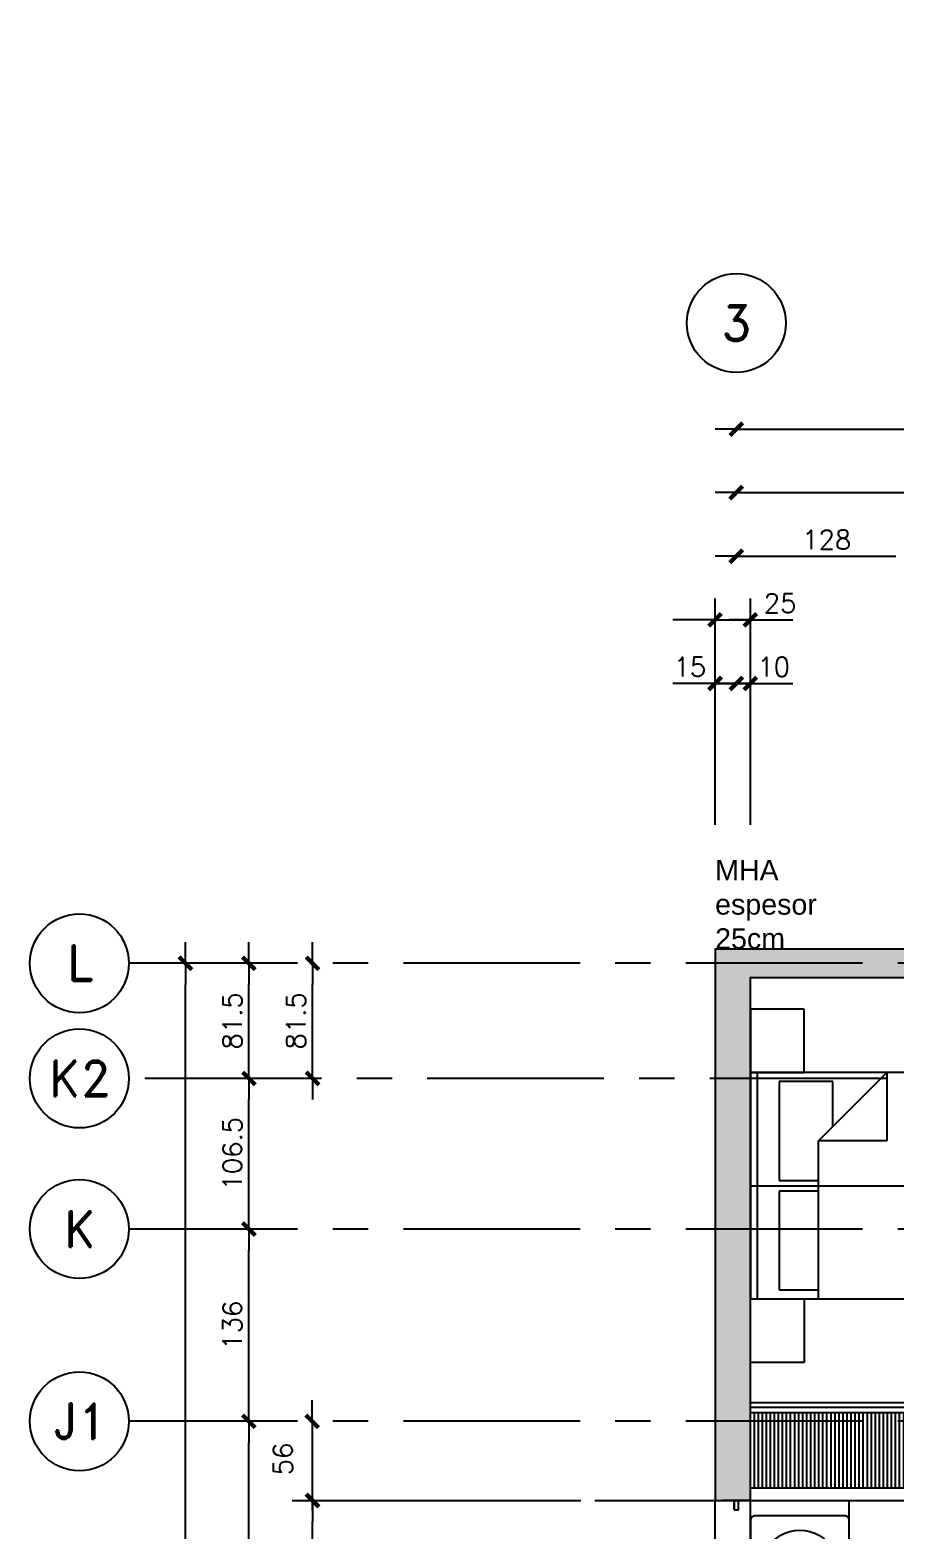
# Model space of a CAD drawing. Header units: millimetres. Extents: x -13 to 194, y -13 to 66.
# Drawn here: x 125.16 to 131.29, y 33.53 to 44.15 of the extents above; entities that cross this region are included whole.
import ezdxf
from ezdxf.enums import TextEntityAlignment as Align

# ---------------------------------------------------------------- set-up
doc = ezdxf.new("R2010")
doc.units = ezdxf.units.MM
doc.linetypes.add('CENTER', pattern=[2, 1.25, -0.25, 0.25, -0.25])
for name, color, linetype in [('06', 6, 'Continuous'), ('Capa1', 80, 'Continuous'), ('COTAS', 1, 'Continuous'), ('Cotas2', 1, 'Continuous'), ('EJES', 1, 'CENTER'), ('GRIS', 9, 'Continuous'), ('MUROS_EST', 5, 'Continuous'), ('VIGAS_1', 2, 'Continuous')]:
    doc.layers.add(name, color=color, linetype=linetype)
doc.styles.add('ROMAND', font='romand', dxfattribs={"height": 31.5})
doc.styles.add('ROMANS', font='romans.shx', dxfattribs={"height": 16.875})
doc.styles.get("Standard").update_dxf_attribs({"font": 'arial.ttf'})
pattern_1 = [(0, (0, 0), (0, 6.985), [5.08, -1.905]), (90, (0, 0), (-6.985, 4e-16), [5.08, -1.905])]

# ---------------------------------------------------------------- blocks, each defined once
blk = doc.blocks.new('Cama 2Pl')
for p, q in [((-1.951, -0.8), (-1.951, 0.8)), ((-0.483, 0.8), (-0.483, -0.317)), ((-0.051, 0.8), (-0.051, -0.8)), ((-0.203, 0.736), (-0.483, 0.736)), ((-0.203, 0.038), (-0.203, 0.736)), ((0, 0), (-2.002, 0)), ((-0.483, 0.038), (-0.203, 0.038)), ((-0.203, -0.038), (-0.483, -0.038)), ((-0.203, -0.737), (-0.203, -0.038)), ((-0.483, -0.317), (-0.965, -0.8)), ((-0.965, -0.8), (-0.965, -0.317)), ((-0.965, -0.317), (-0.483, -0.317)), ((-0.584, -0.419), (-0.584, -0.737)), ((-0.584, -0.737), (-0.203, -0.737))]:
    blk.add_line(p, q)
for points in [[(-0.38, 1.25), (0, 1.25), (0, 0.8), (-0.38, 0.8), (-0.38, 1.25)], [(-0.38, -1.25), (0, -1.25), (0, -0.8), (-0.38, -0.8), (-0.38, -1.25)]]:
    blk.add_lwpolyline(points)
blk.add_lwpolyline([(0, -0.8), (0, 0.8), (-2.002, 0.8), (-2.002, -0.8)], close=True)
blk = doc.blocks.new('Tina 120')
for p, q in [((0.19, -0.08), (-0.19, -0.08)), ((-0.27, -0.16), (-0.27, -0.818)), ((0.27, -0.16), (0.27, -0.818))]:
    blk.add_line(p, q)
blk.add_lwpolyline([(0.35, -0.03), (0.35, -1.17, -0.414214), (0.32, -1.2), (-0.32, -1.2, -0.414214), (-0.35, -1.17), (-0.35, -0.03, -0.414214), (-0.32, 0), (0.32, 0, -0.414214)], format="xyb", close=True)
blk.add_circle((0, -0.177), 0.025)
for centre, radius, start, end in [((-0.19, -0.16), 0.08, 90, 180), ((0.19, -0.16), 0.08, 0, 90), ((0, -0.83), 0.27, 177.4079, 2.5921), ((0, -0.62), 0.337, 216.7598, 323.2402)]:
    blk.add_arc(centre, radius, start, end)
blk = doc.blocks.new('EJE-1')
at = {"color": 3, "linetype": 'Continuous'}
blk.add_circle((0, 0), 35, dxfattribs=at)
at = {"color": 5, "linetype": 'Continuous', "style": 'ROMAND'}
blk.add_attdef('0', text='', height=25, dxfattribs=at).set_placement((0.2, 0), align=Align.MIDDLE)
blk = doc.blocks.new('TICK1')
at = {"color": 2}
for points in [[(0, 0), (-1, 0)], [(0, 0), (1, 0)]]:
    blk.add_lwpolyline(points, dxfattribs=at)
at = {"color": 2, "const_width": 0.2}
blk.add_lwpolyline([(-0.3, -0.3), (0.3, 0.3)], dxfattribs=at)

msp = doc.modelspace()

# ---------------------------------------------------------------- hatches: boundary and pattern name
h = msp.add_hatch()
h.set_pattern_fill('LINE', color=8, scale=0.009, angle=90, style=0)
h.set_pattern_definition([(90, (-459.361455, 731.59919), (-0.028575, 0), [])])
h.paths.add_polyline_path([(131.5523, 34.3673), (130.256, 34.3673), (130.256, 33.8373), (132.9685, 33.8373), (132.9685, 34.3673)])
at = {"layer": 'MUROS_EST', "transparency": 33554687}
h = msp.add_hatch(dxfattribs=at)
h.set_pattern_fill('ANGLE', color=256)
h.set_pattern_definition(pattern_1)
h.paths.add_polyline_path([(141.2093, 35.5255), (140.42, 35.5255), (140.42, 35.4005), (141.2093, 35.4005)])
h.paths.add_polyline_path([(140.0619, 35.4005), (139.9619, 35.4005), (139.9619, 35.2755), (140.0619, 35.2755)])
h.paths.add_polyline_path([(140.0619, 36.549), (139.9619, 36.549), (139.9619, 35.4005), (140.0619, 35.4005)])
h.paths.add_polyline_path([(141.2093, 35.5255), (141.2093, 35.4005), (145.77, 35.4005), (145.77, 36.3348), (145.62, 36.3348), (145.52, 36.3348), (145.52, 35.5255), (143.488, 35.5255)])
h.paths.add_polyline_path([(145.77, 35.4005), (141.2093, 35.4005), (141.2093, 35.2755), (145.77, 35.2755)])
h.paths.add_polyline_path([(145.77, 36.5905), (145.635, 36.5905), (145.635, 36.5905), (145.605, 36.5905), (145.52, 36.5905), (145.52, 36.3348), (145.62, 36.3348), (145.77, 36.3348)])
h.paths.add_polyline_path([(145.62, 40.8103), (145.52, 40.8103), (145.52, 39.2405), (145.605, 39.2405), (145.605, 39.2405), (145.62, 39.2405)])
h.paths.add_polyline_path([(145.77, 40.8103), (145.62, 40.8103), (145.62, 39.2405), (145.77, 39.2405)])
h.paths.add_polyline_path([(145.62, 42.1705), (145.52, 42.1705), (145.52, 40.8103), (145.62, 40.8103)])
h.paths.add_polyline_path([(145.77, 42.1705), (145.62, 42.1705), (145.62, 40.8103), (145.77, 40.8103)])
h.paths.add_polyline_path([(145.62, 42.9304), (145.52, 42.9304), (145.52, 42.1705), (145.62, 42.1705)])
h.paths.add_polyline_path([(145.77, 42.9304), (145.62, 42.9304), (145.62, 42.1705), (145.77, 42.1705)])
h.paths.add_polyline_path([(145.62, 43.3304), (145.52, 43.3304), (145.52, 42.9304), (145.62, 42.9304)])
h.paths.add_polyline_path([(145.77, 43.3304), (145.62, 43.3304), (145.62, 42.9304), (145.77, 42.9304)])
h.paths.add_polyline_path([(139.2119, 44.0428), (139.0869, 44.0354), (139.0869, 42.1705), (139.2119, 42.1705)])
h.paths.add_polyline_path([(139.3369, 44.0502), (139.2119, 44.0428), (139.2119, 42.1705), (139.3369, 42.1705)])
h.paths.add_polyline_path([(139.2119, 42.1705), (139.0869, 42.1705), (139.0869, 40.8103), (139.2119, 40.8103)])
h.paths.add_polyline_path([(139.3369, 42.1705), (139.2119, 42.1705), (139.2119, 40.8103), (139.3369, 40.8103)])
h.paths.add_polyline_path([(139.2119, 40.8103), (139.0869, 40.8103), (139.0869, 37.476), (138.8004, 36.8915), (138.8902, 36.8475), (139.2119, 37.5038)])
h.paths.add_polyline_path([(139.2119, 44.1504), (139.0869, 44.1504), (139.0869, 44.0504), (139.2119, 44.0504)])
h.paths.add_polyline_path([(139.3369, 44.1504), (139.2119, 44.1504), (139.2119, 44.0504), (139.3369, 44.0504)])
h.paths.add_polyline_path([(139.3369, 37.7588), (139.2119, 37.5038), (139.3233, 37.5038), (139.3369, 37.5316)])
h.paths.add_polyline_path([(134.5444, 44.1504), (133.1119, 44.1504), (133.1119, 44.0504), (134.5444, 44.0504)])
h.paths.add_polyline_path([(134.5444, 44.0504), (133.1119, 44.0504), (133.1119, 43.2359), (133.3619, 43.2359), (133.3619, 43.2768), (133.3619, 43.7268), (133.3619, 43.9504), (134.5444, 43.9504)])
h.paths.add_polyline_path([(133.3619, 43.2359), (133.1119, 43.2359), (133.1119, 42.1705), (133.3619, 42.1705)])
h.paths.add_polyline_path([(130.1532, 40.4005), (130.1532, 40.6865), (129.9507, 40.6865), (129.9507, 40.4005)], flags=9)
h.paths.add_polyline_path([(130.2456, 39.0206), (130.2456, 39.3003), (130.0431, 39.3003), (130.0431, 39.0206)], flags=9)
h.paths.add_polyline_path([(130.2456, 39.7174), (130.2456, 40.0034), (130.0431, 40.0034), (130.0431, 39.7174)], flags=9)
h.paths.add_polyline_path([(130.2456, 36.4828), (130.2456, 36.8781), (130.0431, 36.8781), (130.0431, 36.4828)], flags=9)
h.paths.add_polyline_path([(130.2456, 37.3756), (130.2456, 37.6553), (130.0431, 37.6553), (130.0431, 37.3756)], flags=9)
h.paths.add_polyline_path([(130.2456, 38.1527), (130.2456, 38.5481), (130.0431, 38.5481), (130.0431, 38.1527)], flags=9)
h.paths.add_polyline_path([(130.2456, 35.6474), (130.2456, 35.9335), (130.0431, 35.9335), (130.0431, 35.6474)], flags=9)
h = msp.add_hatch(color=256, dxfattribs=at)
h.dxf.hatch_style = 1
h.paths.add_polyline_path([(130.006, 37.6473), (130.006, 33.7473), (130.256, 33.7473), (130.256, 37.4473), (131.4385, 37.4473), (131.4385, 37.6473)])
h = msp.add_hatch(dxfattribs=at)
h.set_pattern_fill('ANGLE', color=2)
h.set_pattern_definition(pattern_1)
h.paths.add_polyline_path([(130.256, 33.7473), (130.006, 33.7473), (130.006, 32.9673), (130.256, 32.9673)])
h.paths.add_polyline_path([(130.256, 32.3473), (130.0061, 32.3473), (130.0061, 31.3473), (130.256, 31.3473)])
h.paths.add_polyline_path([(130.256, 30.6773), (130.0061, 30.6773), (130.0061, 29.6773), (130.256, 29.6773)])

# ---------------------------------------------------------------- linework, layer by layer
at = {"color": 8}
for p, q in [((131.5523, 35.1705), (130.256, 35.1705)), ((131.5523, 34.3673), (130.256, 34.3673))]:
    msp.add_line(p, q, dxfattribs=at)
msp.add_lwpolyline([(130.256, 34.4073), (131.6123, 34.4073), (131.6123, 34.4373), (130.256, 34.4373)], dxfattribs=at)
at = {"layer": '06'}
for p, q in [((130.256, 33.8373), (132.9485, 33.8373)), ((130.256, 33.7473), (133.0385, 33.7473))]:
    msp.add_line(p, q, dxfattribs=at)
at = {"layer": 'COTAS', "color": 2}
for p, q in [((130.306, 41.3272), (142.3642, 41.3272)), ((130.306, 40.8772), (135.9561, 40.8772)), ((130.306, 40.4272), (131.2865, 40.4272)), ((129.856, 39.9772), (129.706, 39.9772)), ((130.006, 39.9772), (130.256, 39.9772)), ((130.406, 39.9772), (130.556, 39.9772)), ((129.856, 39.5272), (129.706, 39.5272)), ((130.006, 39.5272), (129.856, 39.5272)), ((130.006, 39.5272), (130.156, 39.5272)), ((130.156, 39.5272), (130.256, 39.5272)), ((130.306, 39.5272), (130.456, 39.5272)), ((130.406, 39.5272), (130.556, 39.5272)), ((126.256, 9.5444), (126.256, 37.3973)), ((126.706, 36.8827), (126.706, 37.3973)), ((127.156, 36.8827), (127.156, 37.3973)), ((126.706, 35.8173), (126.706, 36.5827)), ((126.706, 34.4571), (126.706, 35.5173)), ((126.706, 29.0473), (126.706, 34.1571)), ((127.156, 33.6763), (127.156, 34.1563)), ((127.156, 33.1173), (127.156, 33.5973))]:
    msp.add_line(p, q, dxfattribs=at)
at = {"layer": 'COTAS'}
for p, q in [((130.171, 33.7473), (130.141, 33.7473)), ((130.1411, 33.6798), (130.141, 33.7473)), ((130.141, 33.7473), (130.1411, 33.6798)), ((130.1411, 33.6798), (130.1711, 33.6798)), ((130.1711, 33.6798), (130.171, 33.7473))]:
    msp.add_line(p, q, dxfattribs=at)
at = {"layer": 'Cotas2'}
for p, q in [((130.006, 38.5272), (130.006, 40.1278)), ((130.256, 38.5272), (130.256, 40.1278)), ((127.0117, 33.7473), (129.056, 33.7473)), ((127.0117, 33.7473), (129.056, 33.7473))]:
    msp.add_line(p, q, dxfattribs=at)
at = {"layer": 'EJES'}
for p, q in [((147.0496, 37.5473), (125.8564, 37.5473)), ((131.2187, 36.7327), (125.8564, 36.7327)), ((147.0496, 35.6673), (125.8564, 35.6673)), ((147.0496, 34.3071), (125.8564, 34.3071))]:
    msp.add_line(p, q, dxfattribs=at)
at = {"layer": 'EJES', "color": 1}
msp.add_line((127.1556, 33.7477), (130.006, 33.7473), dxfattribs=at)
at = {"layer": 'GRIS'}
for p, q in [((130.256, 33.7473), (130.056, 33.7473)), ((130.956, 33.5873), (130.956, 33.7473))]:
    msp.add_line(p, q, dxfattribs=at)
at = {"layer": 'MUROS_EST'}
msp.add_lwpolyline([(130.006, 33.7473), (130.256, 33.7473), (130.256, 37.4473), (131.4385, 37.4473), (131.4385, 37.6473), (130.006, 37.6473), (130.006, 33.7473)], dxfattribs=at)
at = {"layer": 'VIGAS_1'}
for p, q in [((130.006, 32.9673), (130.006, 33.7473)), ((130.256, 32.9673), (130.256, 33.7473))]:
    msp.add_line(p, q, dxfattribs=at)

# ---------------------------------------------------------------- block references
at = {"xscale": 0.0100000000002183, "yscale": 0.0100000000002183, "zscale": 0.0100000000002183}
for p, values in [((130.156, 42.0772), {'0': '3'}), ((125.506, 37.5473), {'0': 'L'}), ((125.506, 36.7327), {'0': 'K2'}), ((125.506, 35.6673), {'0': 'K'}), ((125.506, 34.3071), {'0': 'J1'})]:
    msp.add_blockref('EJE-1', p, dxfattribs=at).add_auto_attribs(values)
at = {"layer": 'COTAS', "color": 2, "xscale": 0.1500000000000909, "yscale": 0.1500000000000909, "zscale": 0.1500000000000909}
for p, rotation in [((130.156, 41.3272), 180), ((130.156, 40.8772), 180), ((130.156, 40.4272), 180), ((130.256, 39.9772), 180), ((130.156, 39.5272), 180), ((130.256, 39.5272), 180), ((126.256, 37.5473), 90), ((126.706, 37.5473), 90), ((127.156, 37.5473), 90), ((126.706, 36.7327), 270), ((126.706, 36.7327), 90), ((127.156, 36.7327), 90), ((127.156, 36.7327), 270), ((126.706, 35.6673), 90), ((126.706, 35.6673), 270), ((126.706, 34.3071), 270), ((126.706, 34.3071), 90), ((127.1531, 34.3068), 90), ((127.1556, 33.7464), 90), ((127.156, 33.7473), 270), ((127.156, 33.7473), 90)]:
    msp.add_blockref('TICK1', p, dxfattribs=dict(at, rotation=rotation))
for p in [(130.006, 39.9772), (130.006, 39.5272), (130.156, 39.5272)]:
    msp.add_blockref('TICK1', p, dxfattribs=at)
at = {"layer": 'GRIS', "rotation": 180}
msp.add_blockref('Cama 2Pl', (130.256, 35.9737), dxfattribs=at)
at = {"layer": 'GRIS', "xscale": -1, "rotation": 180}
msp.add_blockref('Tina 120', (130.606, 32.4373), dxfattribs=at)

# ---------------------------------------------------------------- texts
at = {"layer": 'Capa1', "insert": (130.006, 38.2785), "char_height": 0.144975, "attachment_point": 1}
msp.add_mtext_dynamic_manual_height_columns('MHA espesor 25cm', width=1.208581, gutter_width=0.7249, heights=[0], dxfattribs=at)
at = {"layer": 'COTAS', "color": 3, "char_height": 0.135, "attachment_point": 5, "style": 'ROMANS'}
for s, insert in [('\\A1;128', (130.7963, 40.5447)), ('\\A1;25', (130.4661, 40.0947)), ('\\A1;15', (129.8274, 39.6447)), ('\\A1;10', (130.4208, 39.6447))]:
    msp.add_mtext(s, dxfattribs=dict(at, insert=insert))
at = {"layer": 'COTAS', "color": 3, "char_height": 0.135, "attachment_point": 5, "rotation": 90, "style": 'ROMANS'}
for s, insert in [('\\A1;81.5', (126.5885, 37.14)), ('\\A1;81.5', (127.0385, 37.14)), ('\\A1;106.5', (126.5885, 36.2)), ('\\A1;136', (126.5885, 34.9872)), ('\\A1;56', (126.9461, 34.0403))]:
    msp.add_mtext(s, dxfattribs=dict(at, insert=insert))

doc.saveas('drawing.dxf')
